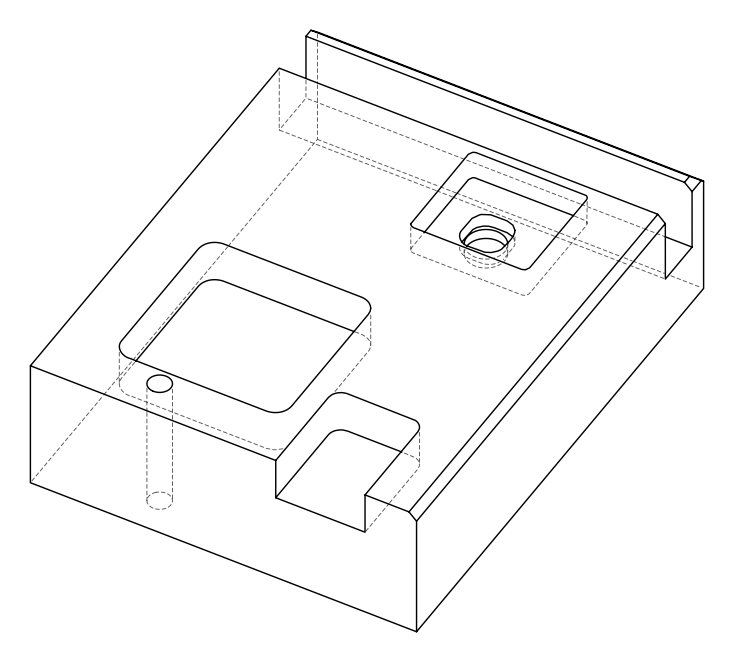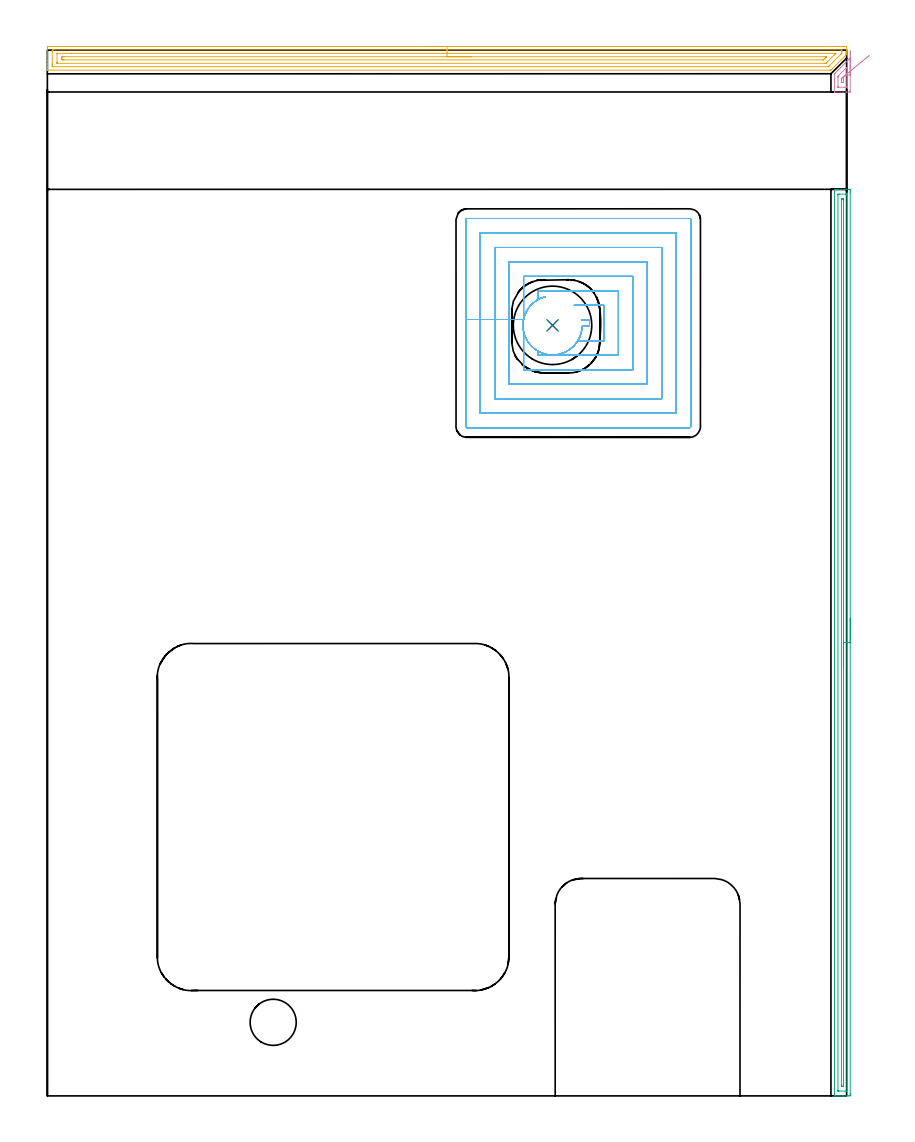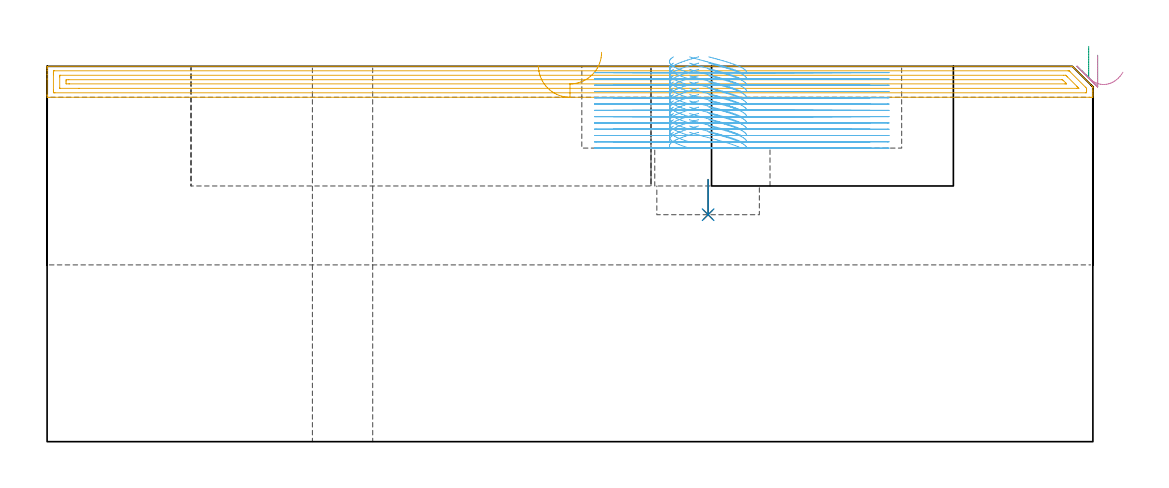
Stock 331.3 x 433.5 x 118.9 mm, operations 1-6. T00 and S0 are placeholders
(PLAN: 14 operations, 9 tool changes, 111.3 min)
(1 INDEXABLE_INSERT_DRILL_BLIND_HOLE_FROM_SOLID | STEP1POCKET | NXT0302_013 | 0.05 min | 16170 mm3)
(2 DRILL_TO_ENLARGE_BLIND_HOLE | STEP1POCKET | UGT0301_382 | 0.05 min | 22789 mm3)
(3 AREA_MILL | FG_CHAMFER_SURFACE | UGT0205_001 | 9.19 min | 8027 mm3)
(4 AREA_MILL_1 | FG_CHAMFER_SURFACE_1 | UGT0205_001 | 0.44 min | 447 mm3)
(5 AREA_MILL_2 | FG_CHAMFER_SURFACE_2 | UGT0205_001 | 10.74 min | 15749 mm3)
(6 MILL_RECTANGULAR_POCKET | POCKET_RECTANGULAR_STRAIGHT | NXT0201_009 | Follow Part, ap 2, ae 75% | 42.73 min | 226584 mm3)
(7 MILL_RECTANGULAR_POCKET_1 | POCKET_RECTANGULAR_STRAIGHT_1 | UGT0201_094 | Follow Part, ap 5, ae 75% | 23.07 min | 787769 mm3)
(8 MILL_RECTANGULAR_POCKET_2 | POCKET_RECTANGULAR_STRAIGHT_2 | UGT0201_094 | Follow Part, ap 5, ae 75% | 0.77 min | 5168 mm3)
(9 MILL_SLOT | SLOT_PARTIAL_RECTANGULAR | UGT0201_094 | Follow Part, ap 5, ae 75% | 11.04 min | 259772 mm3)
(10 MILL_RECTANGULAR_SLOT | SLOT_RECTANGULAR | UGT0201_019 | Follow Part, ap 10, ae 75% | 11.97 min | 839886 mm3)
(11 SPOT_DRILL | STEP1HOLE | NXT0321_9005460120000 | 0.05 min | 143 mm3)
(12 DRILL_BLIND_HOLE_INTO_CENTER | STEP1HOLE | NXT0301_092 | 0.08 min | 2001 mm3)
(13 GUN_DRILL_THROUGH_HOLE | STEP1HOLE | UGT0307_009 | 0.61 min | 11356 mm3)
(14 DRILL_TO_ENLARGE_THROUGH_HOLE | STEP1HOLE | UGT0301_258 | 0.51 min | 20639 mm3)
(TOOL NXT0302_013 | Index. Insert Drill 21mm [880-D2100L25-05] | D21 PA176 FL105 Z2)
(TOOL UGT0301_382 | Twist Drill Flat Bottom 32.5 mm | D32.5 PA180 FL175 Z2)
(TOOL UGT0205_001 | Chamfer Mill 20 x 3 x 45 deg. | D20 FL50 Z2)
(TOOL NXT0201_009 | ENDMILL 8mm [2P460-0800-NA 1630] | D8 FL26 Z6)
(TOOL UGT0201_094 | End mill 20 mm | D20 FL38 Z4)
(TOOL UGT0201_019 | End mill 40 mm | D40 FL63 Z6)
(TOOL NXT0321_9005460120000 | NC Spot Drill, 142deg, 12mm, Carbide, Uncoated | D12 PA142 FL30 Z2)
(TOOL NXT0301_092 | Carbide Drill 12.1mm [860.1-1210-061A1-MM 2214] | D12.1 PA140 FL77 Z2)
(TOOL UGT0307_009 | Gun Drill 12 mm | D12 PA130 FL24 Z1)
(TOOL UGT0301_258 | Twist Drill 19.1 mm | D19.1 PA118 FL140 Z2)
(OP 1 INDEXABLE_INSERT_DRILL_BLIND_HOLE_FROM_SOLID)
G17 G21 G94 G90
T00 M6
G54
G17 G0 G90 X209.4 Y319.4 S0 M3
G43 Z128.9 H1
G94 G81 G98 Z71.9 F250. R83.
G80
M5
M2
(OP 2 DRILL_TO_ENLARGE_BLIND_HOLE)
G17 G21 G94 G90
T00 M6
G54
G17 G0 G90 X209.4 Y319.4 S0 M3
G43 Z128.9 H0
G94 G81 G98 Z71.9 F250. R83.
G80
M5
M2
(OP 3 AREA_MILL)
G17 G21 G94 G90
T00 M6
G54
G17 G0 G90 X332.8 Y197.9 S1061 M3
G43 Z128.9 H0
Z122.4
G94 G1 Y197.862 Z121.528 F250.
Y197.748 Z120.664
Y197.559 Z119.812
Y197.297 Z118.98
Y196.963 Z118.174
Y196.56 Z117.4
Y196.092 Z116.664
Y195.56 Z115.972
Y194.971 Z115.329
Y194.328 Z114.74
Y193.636 Z114.209
Y192.9 Z113.74
Y192.126 Z113.337
Y191.32 Z113.003
Y190.488 Z112.741
Y189.637 Z112.552
Y188.772 Z112.438
Y187.9 Z112.4
Y0.939
X332.799 Y0.626 Z112.401
X332.794 Y0.051 Z112.403
X332.791 Y0.008 Z112.406
X332.222 Y0. Z112.975
X329.55 Z115.645
X328.125 Z117.071
X327.769 Z117.426
X326.763 Z118.437
X326.351 Y0.007 Z118.84
X326.303 Y0.01 Z118.888
X326.3 Y0.179 Z118.9
Y375.621
X326.303 Y375.79 Z118.888
X326.351 Y375.793 Z118.84
X326.763 Y375.8 Z118.437
X327.056 Z118.143
X327.769 Z117.426
X329.016 Z116.181
X330.44 Z114.755
X331.064 Z114.132
X331.955 Z113.242
X332.222 Y375.798 Z112.975
X332.791 Y375.792 Z112.406
X332.794 Y375.749 Z112.404
X332.799 Y375.174 Z112.401
X332.8 Y374.594 Z112.4
Y187.9
X331.386 Z113.814
X331.385 Y2.304 Z113.815
X331.382 Y2.194 Z113.818
X331.376 Y2.01 Z113.824
X331.331 Y2.008 Z113.869
X330.852 Y2.001 Z114.348
X328.181 Y2. Z117.019
X327.769 Y2.002 Z117.431
X327.742 Y2.005 Z117.458
X327.731 Y2.009 Z117.469
X327.721 Y2.032 Z117.479
X327.716 Y2.249 Z117.484
X327.715 Y2.359 Z117.485
Y373.496
X327.718 Y373.606 Z117.482
X327.724 Y373.79 Z117.476
X327.769 Y373.792 Z117.431
X328.248 Y373.799 Z116.952
X330.919 Y373.8 Z114.281
X331.331 Y373.798 Z113.869
X331.358 Y373.795 Z113.842
X331.369 Y373.791 Z113.831
X331.379 Y373.768 Z113.821
X331.384 Y373.551 Z113.816
X331.385 Y373.441 Z113.815
X331.386 Y187.9 Z113.814
X329.971 Z115.229
Y4.096
X329.97 Y4.043 Z115.23
X329.968 Y4.018 Z115.232
X329.966 Y4.012 Z115.234
X329.951 Y4.01 Z115.249
X329.749 Y4.002 Z115.451
X329.55 Z115.65
X329.349 Y4.005 Z115.851
X329.216 Y4.01 Z115.984
X329.135 Y4.019 Z116.065
X329.133 Y4.061 Z116.067
X329.131 Y4.202 Z116.069
X329.129 Y4.624 Z116.071
Y371.704
X329.13 Y371.757 Z116.07
X329.132 Y371.782 Z116.068
X329.134 Y371.788 Z116.066
X329.149 Y371.79 Z116.051
X329.351 Y371.798 Z115.849
X329.55 Z115.65
X329.751 Y371.795 Z115.449
X329.884 Y371.79 Z115.316
X329.965 Y371.782 Z115.235
X329.967 Y371.739 Z115.233
X329.969 Y371.599 Z115.231
X329.971 Y371.176 Z115.229
Y187.9
Y187.028 Z115.267
Y186.164 Z115.38
Y185.312 Z115.569
Y184.48 Z115.832
Y183.674 Z116.165
Y182.9 Z116.568
Y182.164 Z117.037
Y181.472 Z117.568
Y180.829 Z118.157
Y180.24 Z118.801
Y179.709 Z119.493
Y179.24 Z120.229
Y178.837 Z121.002
Y178.503 Z121.808
Y178.241 Z122.64
Y178.052 Z123.492
Y177.938 Z124.357
Y177.9 Z125.229
G0 Z128.9
M5
M2
(OP 4 AREA_MILL_1)
G17 G21 G94 G90
T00 M6
G54
G17 G0 G90 X332.8 Y433.15 S1061 M3
G43 Z128.9 H0
Z122.4
G94 G1 Y433.112 Z121.528 F250.
Y432.998 Z120.664
Y432.809 Z119.812
Y432.547 Z118.98
Y432.213 Z118.174
Y431.81 Z117.4
Y431.342 Z116.664
Y430.81 Z115.972
Y430.221 Z115.329
Y429.578 Z114.74
Y428.886 Z114.209
Y428.15 Z113.74
Y427.376 Z113.337
Y426.57 Z113.003
Y425.738 Z112.741
Y424.886 Z112.552
Y424.022 Z112.438
Y423.15 Z112.4
Y416.852
X332.797 Y416.543 Z112.403
X332.79 Y416.105 Z112.404
X332.668 Y416.102 Z112.526
X332.222 Y416.1 Z112.972
X331.337 Z113.863
X326.308 Z118.892
X326.301 Y416.102 Z118.899
X326.3 Y416.103 Z118.9
Y423.591
X326.304 Y423.695 Z118.889
X326.339 Y423.737 Z118.856
X326.475 Y423.876 Z118.724
X327.625 Y425.025 Z117.574
X327.95 Y425.352 Z117.246
X328.831 Y426.233 Z116.365
X332.222 Y429.623 Z112.975
X332.721 Y430.122 Z112.477
X332.791 Y430.192 Z112.406
X332.797 Y430.136 Z112.402
X332.799 Y430.094 Z112.401
X332.8 Y423.15 Z112.4
X331.386 Z113.814
X331.385 Y418.252 Z113.815
X331.382 Y418.197 Z113.818
X331.376 Y418.11 Z113.824
X331.331 Y418.108 Z113.869
X330.647 Y418.1 Z114.553
X327.976 Z117.224
X327.769 Y418.103 Z117.431
X327.74 Y418.105 Z117.46
X327.727 Y418.109 Z117.473
X327.721 Y418.144 Z117.479
X327.716 Y418.251 Z117.484
X327.715 Y418.305 Z117.485
Y422.296
X327.716 Y422.503 Z117.484
X327.719 Y422.606 Z117.481
X327.721 Y422.653 Z117.479
X327.76 Y422.71 Z117.44
X327.764 Y422.714 Z117.436
X331.307 Y426.257 Z113.893
X331.331 Y426.279 Z113.869
X331.358 Y426.298 Z113.842
X331.38 Y426.309 Z113.82
X331.382 Y426.286 Z113.818
X331.385 Y426.233 Z113.815
X331.386 Y423.15 Z113.814
X329.965 Y422.454 Z115.235
X329.968 Y422.43 Z115.232
X329.97 Y422.395 Z115.23
X329.972 Y421.829 Z115.228
X329.971 Y421.412 Z115.229
Y420.948
X329.969 Y420.534 Z115.231
X329.964 Y420.124 Z115.236
X329.55 Y420.102 Z115.65
X329.515 Y420.101 Z115.685
X329.143 Y420.11 Z116.057
X329.135 Y420.227 Z116.065
X329.132 Y420.481 Z116.068
X329.13 Y420.948 Z116.07
Y421.363
X329.134 Y421.596 Z116.066
X329.135 Y421.621 Z116.065
X329.151 Y421.641 Z116.049
X329.197 Y421.693 Z116.003
X329.328 Y421.829 Z115.872
X329.438 Y421.939 Z115.762
X329.55 Y422.051 Z115.65
X329.884 Y422.38 Z115.316
X329.949 Y422.441 Z115.251
X329.965 Y422.454 Z115.235
X330.516 Y422.906 Z114.732
X331.099 Y423.384 Z114.293
X331.709 Y423.884 Z113.921
X332.342 Y424.403 Z113.62
X332.993 Y424.937 Z113.391
X333.657 Y425.482 Z113.236
X334.329 Y426.032 Z113.157
X335.004 Y426.586 Z113.154
X335.676 Y427.137 Z113.227
X336.341 Y427.682 Z113.375
X336.993 Y428.217 Z113.598
X337.628 Y428.737 Z113.893
X338.24 Y429.24 Z114.259
X338.825 Y429.72 Z114.692
X339.379 Y430.174 Z115.19
X339.898 Y430.599 Z115.748
X340.377 Y430.992 Z116.363
X340.812 Y431.349 Z117.029
G0 Z128.9
M5
M2
(OP 5 AREA_MILL_2)
G17 G21 G94 G90
T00 M6
G54
G17 G0 G90 X155.65 Y435. S1061 M3
G43 Z128.9 H0
Z119.1
G94 G1 X155.688 Z118.229 F250.
X155.802 Z117.364
X155.991 Z116.512
X156.253 Z115.68
X156.587 Z114.874
X156.99 Z114.1
X157.458 Z113.364
X157.99 Z112.672
X158.579 Z112.029
X159.222 Z111.44
X159.914 Z110.909
X160.65 Z110.44
X161.424 Z110.037
X162.23 Z109.703
X163.062 Z109.441
X163.913 Z109.252
X164.778 Z109.138
X165.65 Z109.1
X330.18
X330.667 Y434.999 Z109.101
X331.149 Y434.994 Z109.102
X331.291 Y434.99 Z109.105
X331.3 Y434.518 Z109.576
Y434.001 Z110.096
Y433.634 Z110.461
Y433.117 Z110.979
Y432.751 Z111.344
Y431.867 Z112.23
X331.298 Y431.709 Z112.389
X331.264 Y431.664 Z112.436
X330.965 Y431.364 Z112.733
X325.301 Y425.701 Z118.399
X324.885 Y425.286 Z118.812
X324.801 Y425.206 Z118.892
X324.406 Y425.2 Z118.9
X0.185
X0.008 Y425.203 Z118.888
X0. Y425.217 Z118.874
Y425.6 Z118.5
Y425.833 Z118.267
Y426.566 Z117.53
Y427.816 Z116.281
Y429.216 Z114.879
Y434.26 Z109.838
X0.003 Y434.518 Z109.579
X0.009 Y434.992 Z109.106
X0.15 Y434.995 Z109.103
X0.633 Y435. Z109.1
X165.65
Y433.586 Z110.514
X328.929 Y433.585 Z110.515
X329.272 Y433.579 Z110.521
X329.29 Y433.467 Z110.633
X329.297 Y433.221 Z110.879
X329.299 Y432.751 Z111.349
Y432.335 Z111.765
X329.294 Y432.218 Z111.882
X329.29 Y432.161 Z111.939
X329.259 Y432.121 Z111.979
X329.016 Y431.867 Z112.233
X328.948 Y431.798 Z112.302
X324.059 Y426.909 Z117.191
X323.876 Y426.728 Z117.372
X323.807 Y426.663 Z117.437
X323.768 Y426.629 Z117.471
X323.722 Y426.621 Z117.479
X323.512 Y426.615 Z117.485
X323.462
X2.372
X2.028 Y426.621 Z117.479
X2.01 Y426.733 Z117.367
X2.003 Y426.979 Z117.121
X2.001 Y427.449 Z116.651
X2. Y427.866 Z116.234
X2.001 Y432.751 Z111.349
X2.002 Y433.165 Z110.935
X2.01 Y433.577 Z110.523
X2.422 Y433.585 Z110.515
X2.471
X165.65 Y433.586 Z110.514
Y432.171 Z111.929
X326.195
X326.783 Y432.17 Z111.93
X326.814 Y432.168 Z111.932
X326.832 Y432.166 Z111.934
X326.821 Y432.132 Z111.968
X326.564 Y431.867 Z112.233
X326.382 Y431.682 Z112.418
X326.195 Y431.494 Z112.606
X323.271 Y428.57 Z115.53
X323.033 Y428.333 Z115.767
X322.825 Y428.128 Z115.972
X322.752 Y428.06 Z116.04
X322.727 Y428.038 Z116.062
X322.693 Y428.035 Z116.065
X322.618 Y428.032 Z116.068
X322.031 Y428.029 Z116.071
X4.21
X4.108 Y428.031 Z116.069
X4.027 Y428.034 Z116.066
X4.01 Y428.035 Z116.065
X4.006 Y428.066 Z116.034
X4.003 Y428.125 Z115.975
X4.001 Y428.333 Z115.767
X4. Y428.54 Z115.56
X4.001 Y432.074 Z112.026
X4.007 Y432.144 Z111.956
X4.01 Y432.164 Z111.936
X4.02 Y432.166 Z111.934
X4.057 Y432.169 Z111.931
X4.21 Y432.17 Z111.93
X10.122 Y432.171 Z111.929
X165.65
Y430.757 Z113.343
X322.433
X322.618 Y430.756 Z113.344
X322.85 Y430.754 Z113.346
X322.966 Y430.751 Z113.349
X322.922 Y430.683 Z113.417
X322.743 Y430.497 Z113.603
X322.618 Y430.367 Z113.733
X322.039 Y429.789 Z114.311
X321.723 Y429.477 Z114.623
X321.689 Y429.45 Z114.65
X321.665 Y429.447 Z114.653
X321.609 Y429.445 Z114.655
X321.494 Y429.443 Z114.657
X6.894
X6.664 Y429.444 Z114.656
X6.135 Y429.448 Z114.652
X6.014 Y429.45 Z114.65
X6.009 Y429.659 Z114.441
X6. Y430.099 Z114.001
X6.01 Y430.541 Z113.559
X6.016 Y430.75 Z113.35
X6.232 Y430.753 Z113.347
X6.894 Y430.757 Z113.343
X7.123
X165.65
X166.522 Z113.381
X167.386 Z113.495
X168.238 Z113.683
X169.07 Z113.946
X169.876 Z114.28
X170.65 Z114.682
X171.386 Z115.151
X172.078 Z115.682
X172.721 Z116.272
X173.31 Z116.915
X173.841 Z117.607
X174.31 Z118.343
X174.713 Z119.117
X175.047 Z119.923
X175.309 Z120.755
X175.498 Z121.606
X175.612 Z122.471
X175.65 Z123.343
G0 Z128.9
M5
M2
(OP 6 MILL_RECTANGULAR_POCKET)
G17 G21 G94 G90
T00 M6
G54
G17 G0 G90 X209.611 Y307.153 S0 M3
G43 Z128.9 H1
Z121.9
G94 G1 X210.038 Y307.158 Z121.786 F250.
X210.978 Y307.244 Z121.533
X211.909 Y307.401 Z121.28
X212.39 Y307.522 Z121.147
X212.87 Y307.643 Z121.014
X214.14 Y308.096 Z120.653
X215.352 Y308.685 Z120.292
X216.493 Y309.404 Z119.93
X217.547 Y310.244 Z119.569
X218.503 Y311.195 Z119.208
X219.349 Y312.245 Z118.847
X220.075 Y313.381 Z118.485
X220.671 Y314.59 Z118.124
X221.132 Y315.858 Z117.763
X221.45 Y317.168 Z117.402
X221.623 Y318.505 Z117.04
X221.639 Y319. Z116.908
X224.7 F500.
Y321.7
X221.429
G0 X203.535 Y308.66 Z121.9
G1 X204.106 Y308.345 Z121.725 F250.
X205.393 Y307.816 Z121.352
X206.732 Y307.436 Z120.979
X208.106 Y307.211 Z120.606
X208.6 Y307.178 Z120.474
X209.094 Y307.146 Z120.341
X210.038 Y307.158 Z120.088
X210.978 Y307.244 Z119.835
X211.909 Y307.401 Z119.582
X212.39 Y307.522 Z119.449
X212.87 Y307.643 Z119.317
X214.015 Y308.044 Z118.991
X215.115 Y308.557 Z118.666
X216.159 Y309.176 Z118.341
X217.137 Y309.895 Z118.016
X218.039 Y310.707 Z117.691
X218.856 Y311.604 Z117.365
X219.58 Y312.578 Z117.04
X219.839 Y313. Z116.908
X230.7 F500.
Y327.7
X218.407
G0 X198.438 Y324.856 Z121.9
G1 X198.04 Y324.005 Z121.648 F250.
X197.618 Y322.783 Z121.302
X197.327 Y321.523 Z120.955
X197.171 Y320.24 Z120.609
X197.15 Y318.947 Z120.263
X197.266 Y317.659 Z119.916
X197.517 Y316.391 Z119.57
X197.657 Y315.916 Z119.437
X197.798 Y315.442 Z119.304
X198.244 Y314.32 Z118.981
X198.798 Y313.248 Z118.657
X199.455 Y312.235 Z118.334
X200.208 Y311.291 Z118.011
X201.05 Y310.427 Z117.687
X201.973 Y309.649 Z117.364
X202.968 Y308.966 Z117.04
X203.4 Y308.723 Z116.908
Y307. F500.
X236.7
Y333.7
X203.4
Y330.078
G0 X206.345 Y331.271 Z121.9
G1 X206.334 Y331.268 Z121.897 F250.
X205.01 Y330.845 Z121.524
X204.555 Y330.65 Z121.392
X204.101 Y330.454 Z121.259
X202.95 Y329.824 Z120.908
X201.873 Y329.075 Z120.556
X200.882 Y328.215 Z120.204
X199.988 Y327.254 Z119.853
X199.203 Y326.203 Z119.501
X198.534 Y325.074 Z119.15
X197.99 Y323.88 Z118.798
X197.577 Y322.635 Z118.447
X197.298 Y321.352 Z118.095
X197.159 Y320.048 Z117.743
X197.16 Y318.736 Z117.392
X197.301 Y317.431 Z117.04
X197.4 Y316.946 Z116.908
Y301. F500.
X242.7
Y339.7
X197.4
Y321.852
X191.4
Y295.
X248.7
Y345.7
X191.4
Y321.852
X185.4
Y289.
X254.7
Y351.7
X185.4
Y321.852
X179.4
Y283.
X260.7
Y357.7
X179.4
Y321.852
X173.4
Y277.5
G3 X173.9 Y277. R0.5
G1 X266.2
G3 X266.7 Y277.5 R0.5
G1 Y363.2
G3 X266.2 Y363.7 R0.5
G1 X173.9
G3 X173.4 Y363.2 R0.5
G1 Y321.852
Y320.852
G0 X209.61 Y307.16 Z119.908
G1 X210.56 Y307.197 Z119.653 F250.
X211.909 Y307.401 Z119.287
X212.39 Y307.522 Z119.155
X212.87 Y307.643 Z119.022
X214.14 Y308.096 Z118.661
X215.352 Y308.685 Z118.299
X216.493 Y309.404 Z117.938
X217.547 Y310.244 Z117.577
X218.503 Y311.195 Z117.216
X219.349 Y312.245 Z116.854
X220.075 Y313.381 Z116.493
X220.671 Y314.59 Z116.132
X221.132 Y315.858 Z115.771
X221.45 Y317.168 Z115.409
X221.623 Y318.505 Z115.048
X221.639 Y319. Z114.915
X224.7 F500.
Y321.7
X221.429
G0 X203.533 Y308.658 Z119.908
G1 X203.934 Y308.429 Z119.784 F250.
X205.188 Y307.889 Z119.418
X206.493 Y307.492 Z119.052
X207.835 Y307.242 Z118.687
X209.196 Y307.144 Z118.321
X210.56 Y307.197 Z117.955
X211.909 Y307.401 Z117.59
X212.39 Y307.522 Z117.457
X212.87 Y307.643 Z117.324
X214.015 Y308.044 Z116.999
X215.115 Y308.557 Z116.674
X216.159 Y309.176 Z116.349
X217.137 Y309.895 Z116.024
X218.039 Y310.707 Z115.698
X218.856 Y311.604 Z115.373
X219.58 Y312.578 Z115.048
X219.839 Y313. Z114.915
X230.7 F500.
Y327.7
X218.407
G0 X198.438 Y324.856 Z119.908
G1 X198.04 Y324.005 Z119.656 F250.
X197.618 Y322.783 Z119.309
X197.327 Y321.523 Z118.963
X197.171 Y320.24 Z118.617
X197.15 Y318.947 Z118.27
X197.266 Y317.659 Z117.924
X197.517 Y316.391 Z117.577
X197.657 Y315.916 Z117.445
X197.798 Y315.442 Z117.312
X198.244 Y314.32 Z116.989
X198.798 Y313.248 Z116.665
X199.455 Y312.235 Z116.342
X200.208 Y311.291 Z116.018
X201.05 Y310.427 Z115.695
X201.973 Y309.649 Z115.371
X202.968 Y308.966 Z115.048
X203.4 Y308.723 Z114.915
Y307. F500.
X236.7
Y333.7
X203.4
Y330.078
G0 X206.345 Y331.271 Z119.908
G1 X206.334 Y331.268 Z119.905 F250.
X205.01 Y330.845 Z119.532
X204.555 Y330.65 Z119.399
X204.101 Y330.454 Z119.267
X202.95 Y329.824 Z118.915
X201.873 Y329.075 Z118.564
X200.882 Y328.215 Z118.212
X199.988 Y327.254 Z117.861
X199.203 Y326.203 Z117.509
X198.534 Y325.074 Z117.157
X197.99 Y323.88 Z116.806
X197.577 Y322.635 Z116.454
X197.298 Y321.352 Z116.103
X197.159 Y320.048 Z115.751
X197.16 Y318.736 Z115.4
X197.301 Y317.431 Z115.048
X197.4 Y316.946 Z114.915
Y301. F500.
X242.7
Y339.7
X197.4
Y321.852
X191.4
Y295.
X248.7
Y345.7
X191.4
Y321.852
X185.4
Y289.
X254.7
Y351.7
X185.4
Y321.852
X179.4
Y283.
X260.7
Y357.7
X179.4
Y321.852
X173.4
Y277.5
G3 X173.9 Y277. R0.5
G1 X266.2
G3 X266.7 Y277.5 R0.5
G1 Y363.2
G3 X266.2 Y363.7 R0.5
G1 X173.9
G3 X173.4 Y363.2 R0.5
G1 Y321.852
Y320.852
G0 X209.61 Y307.16 Z117.915
G1 X210.56 Y307.197 Z117.661 F250.
X211.909 Y307.401 Z117.295
X212.39 Y307.522 Z117.162
X212.87 Y307.643 Z117.03
X214.14 Y308.096 Z116.668
X215.352 Y308.685 Z116.307
X216.493 Y309.404 Z115.946
X217.547 Y310.244 Z115.585
X218.503 Y311.195 Z115.223
X219.349 Y312.245 Z114.862
X220.075 Y313.381 Z114.501
X220.671 Y314.59 Z114.139
X221.132 Y315.858 Z113.778
X221.45 Y317.168 Z113.417
X221.623 Y318.505 Z113.056
X221.639 Y319. Z112.923
X224.7 F500.
Y321.7
X221.429
G0 X203.533 Y308.658 Z117.915
G1 X203.934 Y308.429 Z117.792 F250.
X205.188 Y307.889 Z117.426
X206.493 Y307.492 Z117.06
X207.835 Y307.242 Z116.694
X209.196 Y307.144 Z116.329
X210.56 Y307.197 Z115.963
X211.909 Y307.401 Z115.597
X212.39 Y307.522 Z115.465
X212.87 Y307.643 Z115.332
X214.015 Y308.044 Z115.007
X215.115 Y308.557 Z114.682
X216.159 Y309.176 Z114.356
X217.137 Y309.895 Z114.031
X218.039 Y310.707 Z113.706
X218.856 Y311.604 Z113.381
X219.58 Y312.578 Z113.056
X219.839 Y313. Z112.923
X230.7 F500.
Y327.7
X218.407
G0 X198.438 Y324.856 Z117.915
G1 X198.04 Y324.005 Z117.664 F250.
X197.618 Y322.783 Z117.317
X197.327 Y321.523 Z116.971
X197.171 Y320.24 Z116.624
X197.15 Y318.947 Z116.278
X197.266 Y317.659 Z115.932
X197.517 Y316.391 Z115.585
X197.657 Y315.916 Z115.452
X197.798 Y315.442 Z115.32
X198.244 Y314.32 Z114.996
X198.798 Y313.248 Z114.673
X199.455 Y312.235 Z114.349
X200.208 Y311.291 Z114.026
X201.05 Y310.427 Z113.703
X201.973 Y309.649 Z113.379
X202.968 Y308.966 Z113.056
X203.4 Y308.723 Z112.923
Y307. F500.
X236.7
Y333.7
X203.4
Y330.078
G0 X206.345 Y331.271 Z117.915
G1 X206.334 Y331.268 Z117.912 F250.
X205.01 Y330.845 Z117.54
X204.555 Y330.65 Z117.407
X204.101 Y330.454 Z117.274
X202.95 Y329.824 Z116.923
X201.873 Y329.075 Z116.571
X200.882 Y328.215 Z116.22
X199.988 Y327.254 Z115.868
X199.203 Y326.203 Z115.517
X198.534 Y325.074 Z115.165
X197.99 Y323.88 Z114.814
X197.577 Y322.635 Z114.462
X197.298 Y321.352 Z114.11
X197.159 Y320.048 Z113.759
X197.16 Y318.736 Z113.407
X197.301 Y317.431 Z113.056
X197.4 Y316.946 Z112.923
Y301. F500.
X242.7
Y339.7
X197.4
Y321.852
X191.4
Y295.
X248.7
Y345.7
X191.4
Y321.852
X185.4
Y289.
X254.7
Y351.7
X185.4
Y321.852
X179.4
Y283.
X260.7
Y357.7
X179.4
Y321.852
X173.4
Y277.5
G3 X173.9 Y277. R0.5
G1 X266.2
G3 X266.7 Y277.5 R0.5
G1 Y363.2
G3 X266.2 Y363.7 R0.5
G1 X173.9
G3 X173.4 Y363.2 R0.5
G1 Y321.852
Y320.852
G0 X209.608 Y307.16 Z115.923
G1 X210.55 Y307.196 Z115.671 F250.
X211.898 Y307.399 Z115.305
X212.379 Y307.519 Z115.172
X212.859 Y307.64 Z115.04
X214.13 Y308.093 Z114.678
X215.343 Y308.682 Z114.317
X216.485 Y309.401 Z113.955
X217.54 Y310.241 Z113.594
X218.498 Y311.192 Z113.232
X219.344 Y312.242 Z112.871
X220.071 Y313.379 Z112.509
X220.668 Y314.588 Z112.148
X221.129 Y315.856 Z111.786
X221.448 Y317.167 Z111.425
X221.621 Y318.505 Z111.063
X221.637 Y319. Z110.931
X224.7 F500.
Y321.7
X221.428
G0 X203.53 Y308.66 Z115.923
G1 X203.929 Y308.433 Z115.8 F250.
X205.181 Y307.892 Z115.435
X206.486 Y307.495 Z115.069
X207.827 Y307.244 Z114.704
X209.187 Y307.144 Z114.338
X210.55 Y307.196 Z113.973
X211.898 Y307.399 Z113.607
X212.379 Y307.519 Z113.475
X212.859 Y307.64 Z113.342
X214.006 Y308.041 Z113.017
X215.107 Y308.554 Z112.691
X216.152 Y309.173 Z112.365
X217.131 Y309.892 Z112.04
X218.034 Y310.705 Z111.714
X218.852 Y311.603 Z111.389
X219.578 Y312.578 Z111.063
X219.836 Y313. Z110.931
X230.7 F500.
Y327.7
X218.407
G0 X198.428 Y324.862 Z115.923
G1 X197.94 Y323.751 Z115.598 F250.
X197.557 Y322.564 Z115.264
X197.297 Y321.344 Z114.93
X197.162 Y320.104 Z114.595
X197.154 Y318.856 Z114.261
X197.272 Y317.614 Z113.927
X197.517 Y316.391 Z113.592
X197.657 Y315.916 Z113.46
X197.798 Y315.442 Z113.327
X198.244 Y314.32 Z113.004
X198.798 Y313.248 Z112.68
X199.455 Y312.235 Z112.357
X200.208 Y311.292 Z112.034
X201.05 Y310.428 Z111.71
X201.973 Y309.65 Z111.387
X202.968 Y308.967 Z111.063
X203.4 Y308.724 Z110.931
Y307. F500.
X236.7
Y333.7
X203.4
Y330.078
G0 X206.345 Y331.267 Z115.923
G1 X205.152 Y330.898 Z115.588 F250.
X203.938 Y330.374 Z115.234
X203.504 Y330.136 Z115.101
X203.07 Y329.897 Z114.969
X202.101 Y329.248 Z114.656
X201.198 Y328.509 Z114.343
X200.369 Y327.688 Z114.031
X199.622 Y326.792 Z113.718
X199.339 Y326.385 Z113.585
X199.057 Y325.979 Z113.453
X198.43 Y324.87 Z113.111
X197.922 Y323.702 Z112.77
X197.537 Y322.487 Z112.429
X197.281 Y321.239 Z112.087
X197.155 Y319.971 Z111.746
X197.162 Y318.697 Z111.405
X197.301 Y317.431 Z111.063
X197.4 Y316.946 Z110.931
Y301. F500.
X242.7
Y339.7
X197.4
Y321.852
X191.4
Y295.
X248.7
Y345.7
X191.4
Y321.852
X185.4
Y289.
X254.7
Y351.7
X185.4
Y321.852
X179.4
Y283.
X260.7
Y357.7
X179.4
Y321.852
X173.4
Y277.5
G3 X173.9 Y277. R0.5
G1 X266.2
G3 X266.7 Y277.5 R0.5
G1 Y363.2
G3 X266.2 Y363.7 R0.5
G1 X173.9
G3 X173.4 Y363.2 R0.5
G1 Y321.852
Y320.852
G0 X209.608 Y307.16 Z113.931
G1 X210.55 Y307.196 Z113.678 F250.
X211.898 Y307.399 Z113.313
X212.379 Y307.519 Z113.18
X212.859 Y307.64 Z113.047
X214.13 Y308.093 Z112.686
X215.343 Y308.682 Z112.324
X216.485 Y309.401 Z111.963
X217.54 Y310.241 Z111.601
X218.498 Y311.192 Z111.24
X219.344 Y312.242 Z110.879
X220.071 Y313.379 Z110.517
X220.668 Y314.588 Z110.156
X221.129 Y315.856 Z109.794
X221.448 Y317.167 Z109.433
X221.621 Y318.505 Z109.071
X221.637 Y319. Z108.938
X224.7 F500.
Y321.7
X221.428
G0 X203.53 Y308.66 Z113.931
G1 X203.929 Y308.433 Z113.808 F250.
X205.181 Y307.892 Z113.442
X206.486 Y307.495 Z113.077
X207.827 Y307.244 Z112.711
X209.187 Y307.144 Z112.346
X210.55 Y307.196 Z111.981
X211.898 Y307.399 Z111.615
X212.379 Y307.519 Z111.482
X212.859 Y307.64 Z111.35
X214.006 Y308.041 Z111.024
X215.107 Y308.554 Z110.699
X216.152 Y309.173 Z110.373
X217.131 Y309.892 Z110.048
X218.034 Y310.705 Z109.722
X218.852 Y311.603 Z109.397
X219.578 Y312.578 Z109.071
X219.836 Y313. Z108.938
X230.7 F500.
Y327.7
X218.407
G0 X198.428 Y324.862 Z113.931
G1 X197.938 Y323.746 Z113.604 F250.
X197.556 Y322.559 Z113.27
X197.297 Y321.34 Z112.936
X197.162 Y320.101 Z112.602
X197.154 Y318.854 Z112.268
X197.273 Y317.614 Z111.934
X197.517 Y316.391 Z111.6
X197.657 Y315.916 Z111.468
X197.798 Y315.442 Z111.335
X198.244 Y314.32 Z111.011
X198.798 Y313.248 Z110.688
X199.455 Y312.235 Z110.365
X200.208 Y311.292 Z110.041
X201.05 Y310.428 Z109.718
X201.973 Y309.65 Z109.394
X202.968 Y308.967 Z109.071
X203.4 Y308.724 Z108.938
Y307. F500.
X236.7
Y333.7
X203.4
Y330.078
G0 X206.348 Y331.26 Z113.931
G1 X205.355 Y330.971 Z113.654 F250.
X204.15 Y330.477 Z113.305
X203.711 Y330.247 Z113.172
X203.273 Y330.017 Z113.039
X202.242 Y329.351 Z112.71
X201.283 Y328.585 Z112.382
X200.405 Y327.727 Z112.053
X199.617 Y326.786 Z111.724
X199.335 Y326.379 Z111.591
X199.053 Y325.972 Z111.458
X198.427 Y324.864 Z111.117
X197.92 Y323.696 Z110.776
X197.536 Y322.483 Z110.435
X197.28 Y321.236 Z110.094
X197.155 Y319.969 Z109.753
X197.162 Y318.696 Z109.412
X197.301 Y317.431 Z109.071
X197.4 Y316.946 Z108.938
Y301. F500.
X242.7
Y339.7
X197.4
Y321.852
X191.4
Y295.
X248.7
Y345.7
X191.4
Y321.852
X185.4
Y289.
X254.7
Y351.7
X185.4
Y321.852
X179.4
Y283.
X260.7
Y357.7
X179.4
Y321.852
X173.4
Y277.5
G3 X173.9 Y277. R0.5
G1 X266.2
G3 X266.7 Y277.5 R0.5
G1 Y363.2
G3 X266.2 Y363.7 R0.5
G1 X173.9
G3 X173.4 Y363.2 R0.5
G1 Y321.852
Y320.852
G0 X209.61 Y307.16 Z111.938
G1 X210.56 Y307.197 Z111.684 F250.
X211.909 Y307.401 Z111.318
X212.39 Y307.522 Z111.185
X212.87 Y307.643 Z111.053
X214.14 Y308.096 Z110.691
X215.352 Y308.685 Z110.33
X216.493 Y309.404 Z109.969
X217.547 Y310.244 Z109.608
X218.503 Y311.195 Z109.246
X219.349 Y312.245 Z108.885
X220.075 Y313.381 Z108.524
X220.671 Y314.59 Z108.163
X221.132 Y315.858 Z107.801
X221.45 Y317.168 Z107.44
X221.623 Y318.505 Z107.079
X221.639 Y319. Z106.946
X224.7 F500.
Y321.7
X221.429
G0 X203.533 Y308.658 Z111.938
G1 X203.934 Y308.429 Z111.815 F250.
X205.188 Y307.889 Z111.449
X206.493 Y307.492 Z111.083
X207.835 Y307.242 Z110.718
X209.196 Y307.144 Z110.352
X210.56 Y307.197 Z109.986
X211.909 Y307.401 Z109.62
X212.39 Y307.522 Z109.488
X212.87 Y307.643 Z109.355
X214.015 Y308.044 Z109.03
X215.115 Y308.557 Z108.705
X216.159 Y309.176 Z108.38
X217.137 Y309.895 Z108.054
X218.039 Y310.707 Z107.729
X218.856 Y311.604 Z107.404
X219.58 Y312.578 Z107.079
X219.839 Y313. Z106.946
X230.7 F500.
Y327.7
X218.407
G0 X198.427 Y324.861 Z111.938
G1 X197.935 Y323.737 Z111.61 F250.
X197.554 Y322.552 Z111.276
X197.296 Y321.334 Z110.943
X197.162 Y320.096 Z110.609
X197.154 Y318.851 Z110.275
X197.273 Y317.612 Z109.942
X197.517 Y316.391 Z109.608
X197.657 Y315.916 Z109.476
X197.798 Y315.442 Z109.343
X198.244 Y314.32 Z109.019
X198.798 Y313.248 Z108.696
X199.455 Y312.235 Z108.373
X200.208 Y311.291 Z108.049
X201.05 Y310.427 Z107.726
X201.973 Y309.649 Z107.402
X202.968 Y308.966 Z107.079
X203.4 Y308.723 Z106.946
Y307. F500.
X236.7
Y333.7
X203.4
Y330.078
G0 X206.345 Y331.268 Z111.938
G1 X206.284 Y331.255 Z111.922 F250.
X205.008 Y330.844 Z111.563
X204.554 Y330.649 Z111.43
X204.099 Y330.453 Z111.297
X203.068 Y329.896 Z110.983
X202.096 Y329.244 Z110.67
X201.189 Y328.502 Z110.356
X200.358 Y327.677 Z110.042
X199.61 Y326.776 Z109.728
X199.328 Y326.369 Z109.596
X199.046 Y325.962 Z109.463
X198.422 Y324.854 Z109.122
X197.917 Y323.688 Z108.782
X197.534 Y322.476 Z108.441
X197.279 Y321.231 Z108.101
X197.155 Y319.966 Z107.76
X197.162 Y318.695 Z107.419
X197.301 Y317.431 Z107.079
X197.4 Y316.946 Z106.946
Y301. F500.
X242.7
Y339.7
X197.4
Y321.852
X191.4
Y295.
X248.7
Y345.7
X191.4
Y321.852
X185.4
Y289.
X254.7
Y351.7
X185.4
Y321.852
X179.4
Y283.
X260.7
Y357.7
X179.4
Y321.852
X173.4
Y277.5
G3 X173.9 Y277. R0.5
G1 X266.2
G3 X266.7 Y277.5 R0.5
G1 Y363.2
G3 X266.2 Y363.7 R0.5
G1 X173.9
G3 X173.4 Y363.2 R0.5
G1 Y321.852
Y320.852
G0 X209.61 Y307.16 Z109.946
G1 X210.56 Y307.197 Z109.691 F250.
X211.909 Y307.401 Z109.326
X212.39 Y307.522 Z109.193
X212.87 Y307.643 Z109.06
X214.14 Y308.096 Z108.699
X215.352 Y308.685 Z108.338
X216.493 Y309.404 Z107.977
X217.547 Y310.244 Z107.615
X218.503 Y311.195 Z107.254
X219.349 Y312.245 Z106.893
X220.075 Y313.381 Z106.532
X220.671 Y314.59 Z106.17
X221.132 Y315.858 Z105.809
X221.45 Y317.168 Z105.448
X221.623 Y318.505 Z105.086
X221.639 Y319. Z104.954
X224.7 F500.
Y321.7
X221.429
G0 X203.533 Y308.658 Z109.946
G1 X203.934 Y308.429 Z109.822 F250.
X205.188 Y307.889 Z109.457
X206.493 Y307.492 Z109.091
X207.835 Y307.242 Z108.725
X209.196 Y307.144 Z108.36
X210.56 Y307.197 Z107.994
X211.909 Y307.401 Z107.628
X212.39 Y307.522 Z107.496
X212.87 Y307.643 Z107.363
X214.015 Y308.044 Z107.038
X215.115 Y308.557 Z106.712
X216.159 Y309.176 Z106.387
X217.137 Y309.895 Z106.062
X218.039 Y310.707 Z105.737
X218.856 Y311.604 Z105.412
X219.58 Y312.578 Z105.086
X219.839 Y313. Z104.954
X230.7 F500.
Y327.7
X218.407
G0 X198.438 Y324.856 Z109.946
G1 X198.04 Y324.005 Z109.694 F250.
X197.618 Y322.783 Z109.348
X197.327 Y321.523 Z109.002
X197.171 Y320.24 Z108.655
X197.15 Y318.947 Z108.309
X197.266 Y317.659 Z107.962
X197.517 Y316.391 Z107.616
X197.657 Y315.916 Z107.483
X197.798 Y315.442 Z107.351
X198.244 Y314.32 Z107.027
X198.798 Y313.248 Z106.704
X199.455 Y312.235 Z106.38
X200.208 Y311.291 Z106.057
X201.05 Y310.427 Z105.733
X201.973 Y309.649 Z105.41
X202.968 Y308.966 Z105.086
X203.4 Y308.723 Z104.954
Y307. F500.
X236.7
Y333.7
X203.4
Y330.078
G0 X206.345 Y331.271 Z109.946
G1 X206.334 Y331.268 Z109.943 F250.
X205.01 Y330.845 Z109.571
X204.555 Y330.65 Z109.438
X204.101 Y330.454 Z109.305
X202.95 Y329.824 Z108.954
X201.873 Y329.075 Z108.602
X200.882 Y328.215 Z108.251
X199.988 Y327.254 Z107.899
X199.203 Y326.203 Z107.547
X198.534 Y325.074 Z107.196
X197.99 Y323.88 Z106.844
X197.577 Y322.635 Z106.493
X197.298 Y321.352 Z106.141
X197.159 Y320.048 Z105.79
X197.16 Y318.736 Z105.438
X197.301 Y317.431 Z105.086
X197.4 Y316.946 Z104.954
Y301. F500.
X242.7
Y339.7
X197.4
Y321.852
X191.4
Y295.
X248.7
Y345.7
X191.4
Y321.852
X185.4
Y289.
X254.7
Y351.7
X185.4
Y321.852
X179.4
Y283.
X260.7
Y357.7
X179.4
Y321.852
X173.4
Y277.5
G3 X173.9 Y277. R0.5
G1 X266.2
G3 X266.7 Y277.5 R0.5
G1 Y363.2
G3 X266.2 Y363.7 R0.5
G1 X173.9
G3 X173.4 Y363.2 R0.5
G1 Y321.852
Y320.852
G0 X209.61 Y307.16 Z107.954
G1 X210.56 Y307.197 Z107.699 F250.
X211.909 Y307.401 Z107.333
X212.39 Y307.522 Z107.201
X212.87 Y307.643 Z107.068
X214.14 Y308.096 Z106.707
X215.352 Y308.685 Z106.346
X216.493 Y309.404 Z105.984
X217.547 Y310.244 Z105.623
X218.503 Y311.195 Z105.262
X219.349 Y312.245 Z104.901
X220.075 Y313.381 Z104.539
X220.671 Y314.59 Z104.178
X221.132 Y315.858 Z103.817
X221.45 Y317.168 Z103.455
X221.623 Y318.505 Z103.094
X221.639 Y319. Z102.962
X224.7 F500.
Y321.7
X221.429
G0 X203.533 Y308.658 Z107.954
G1 X203.934 Y308.429 Z107.83 F250.
X205.188 Y307.889 Z107.464
X206.493 Y307.492 Z107.099
X207.835 Y307.242 Z106.733
X209.196 Y307.144 Z106.367
X210.56 Y307.197 Z106.002
X211.909 Y307.401 Z105.636
X212.39 Y307.522 Z105.503
X212.87 Y307.643 Z105.371
X214.015 Y308.044 Z105.045
X215.115 Y308.557 Z104.72
X216.159 Y309.176 Z104.395
X217.137 Y309.895 Z104.07
X218.039 Y310.707 Z103.745
X218.856 Y311.604 Z103.419
X219.58 Y312.578 Z103.094
X219.839 Y313. Z102.962
X230.7 F500.
Y327.7
X218.407
G0 X198.438 Y324.856 Z107.954
G1 X198.04 Y324.005 Z107.702 F250.
X197.618 Y322.783 Z107.356
X197.327 Y321.523 Z107.009
X197.171 Y320.24 Z106.663
X197.15 Y318.947 Z106.316
X197.266 Y317.659 Z105.97
X197.517 Y316.391 Z105.624
X197.657 Y315.916 Z105.491
X197.798 Y315.442 Z105.358
X198.244 Y314.32 Z105.035
X198.798 Y313.248 Z104.711
X199.455 Y312.235 Z104.388
X200.208 Y311.291 Z104.065
X201.05 Y310.427 Z103.741
X201.973 Y309.649 Z103.418
X202.968 Y308.966 Z103.094
X203.4 Y308.723 Z102.962
Y307. F500.
X236.7
Y333.7
X203.4
Y330.078
G0 X206.345 Y331.271 Z107.954
G1 X206.334 Y331.268 Z107.951 F250.
X205.01 Y330.845 Z107.578
X204.555 Y330.65 Z107.446
X204.101 Y330.454 Z107.313
X202.95 Y329.824 Z106.961
X201.873 Y329.075 Z106.61
X200.882 Y328.215 Z106.258
X199.988 Y327.254 Z105.907
X199.203 Y326.203 Z105.555
X198.534 Y325.074 Z105.204
X197.99 Y323.88 Z104.852
X197.577 Y322.635 Z104.5
X197.298 Y321.352 Z104.149
X197.159 Y320.048 Z103.797
X197.16 Y318.736 Z103.446
X197.301 Y317.431 Z103.094
X197.4 Y316.946 Z102.962
Y301. F500.
X242.7
Y339.7
X197.4
Y321.852
X191.4
Y295.
X248.7
Y345.7
X191.4
Y321.852
X185.4
Y289.
X254.7
Y351.7
X185.4
Y321.852
X179.4
Y283.
X260.7
Y357.7
X179.4
Y321.852
X173.4
Y277.5
G3 X173.9 Y277. R0.5
G1 X266.2
G3 X266.7 Y277.5 R0.5
G1 Y363.2
G3 X266.2 Y363.7 R0.5
G1 X173.9
G3 X173.4 Y363.2 R0.5
G1 Y321.852
Y320.852
G0 X209.61 Y307.16 Z105.962
G1 X210.56 Y307.197 Z105.707 F250.
X211.909 Y307.401 Z105.341
X212.39 Y307.522 Z105.209
X212.87 Y307.643 Z105.076
X214.14 Y308.096 Z104.715
X215.352 Y308.685 Z104.353
X216.493 Y309.404 Z103.992
X217.547 Y310.244 Z103.631
X218.503 Y311.195 Z103.269
X219.349 Y312.245 Z102.908
X220.075 Y313.381 Z102.547
X220.671 Y314.59 Z102.186
X221.132 Y315.858 Z101.824
X221.45 Y317.168 Z101.463
X221.623 Y318.505 Z101.102
X221.639 Y319. Z100.969
X224.7 F500.
Y321.7
X221.429
G0 X203.533 Y308.658 Z105.962
G1 X203.934 Y308.429 Z105.838 F250.
X205.188 Y307.889 Z105.472
X206.493 Y307.492 Z105.106
X207.835 Y307.242 Z104.741
X209.196 Y307.144 Z104.375
X210.56 Y307.197 Z104.009
X211.909 Y307.401 Z103.644
X212.39 Y307.522 Z103.511
X212.87 Y307.643 Z103.378
X214.015 Y308.044 Z103.053
X215.115 Y308.557 Z102.728
X216.159 Y309.176 Z102.403
X217.137 Y309.895 Z102.077
X218.039 Y310.707 Z101.752
X218.856 Y311.604 Z101.427
X219.58 Y312.578 Z101.102
X219.839 Y313. Z100.969
X230.7 F500.
Y327.7
X218.407
G0 X198.438 Y324.856 Z105.962
G1 X198.04 Y324.005 Z105.71 F250.
X197.618 Y322.783 Z105.363
X197.327 Y321.523 Z105.017
X197.171 Y320.24 Z104.671
X197.15 Y318.947 Z104.324
X197.266 Y317.659 Z103.978
X197.517 Y316.391 Z103.631
X197.657 Y315.916 Z103.499
X197.798 Y315.442 Z103.366
X198.244 Y314.32 Z103.043
X198.798 Y313.248 Z102.719
X199.455 Y312.235 Z102.396
X200.208 Y311.291 Z102.072
X201.05 Y310.427 Z101.749
X201.973 Y309.649 Z101.425
X202.968 Y308.966 Z101.102
X203.4 Y308.723 Z100.969
Y307. F500.
X236.7
Y333.7
X203.4
Y330.078
G0 X206.345 Y331.271 Z105.962
G1 X206.334 Y331.268 Z105.958 F250.
X205.01 Y330.845 Z105.586
X204.555 Y330.65 Z105.453
X204.101 Y330.454 Z105.321
X202.95 Y329.824 Z104.969
X201.873 Y329.075 Z104.618
X200.882 Y328.215 Z104.266
X199.988 Y327.254 Z103.914
X199.203 Y326.203 Z103.563
X198.534 Y325.074 Z103.211
X197.99 Y323.88 Z102.86
X197.577 Y322.635 Z102.508
X197.298 Y321.352 Z102.157
X197.159 Y320.048 Z101.805
X197.16 Y318.736 Z101.453
X197.301 Y317.431 Z101.102
X197.4 Y316.946 Z100.969
Y301. F500.
X242.7
Y339.7
X197.4
Y321.852
X191.4
Y295.
X248.7
Y345.7
X191.4
Y321.852
X185.4
Y289.
X254.7
Y351.7
X185.4
Y321.852
X179.4
Y283.
X260.7
Y357.7
X179.4
Y321.852
X173.4
Y277.5
G3 X173.9 Y277. R0.5
G1 X266.2
G3 X266.7 Y277.5 R0.5
G1 Y363.2
G3 X266.2 Y363.7 R0.5
G1 X173.9
G3 X173.4 Y363.2 R0.5
G1 Y321.852
Y320.852
G0 X209.604 Y307.163 Z103.969
G1 X210.209 Y307.171 Z103.807 F250.
X211.547 Y307.335 Z103.446
X212.86 Y307.645 Z103.084
X214.13 Y308.097 Z102.723
X215.343 Y308.687 Z102.362
X216.484 Y309.405 Z102.
X217.54 Y310.245 Z101.639
X218.496 Y311.195 Z101.278
X219.343 Y312.245 Z100.916
X220.07 Y313.381 Z100.555
X220.667 Y314.59 Z100.194
X221.128 Y315.857 Z99.832
X221.447 Y317.168 Z99.471
X221.62 Y318.505 Z99.11
X221.636 Y319. Z98.977
X224.7 F500.
Y321.7
X221.427
G0 X203.518 Y308.648 Z103.969
G1 X204.43 Y308.195 Z103.696 F250.
X205.545 Y307.764 Z103.376
X206.696 Y307.444 Z103.056
X207.874 Y307.238 Z102.736
X208.367 Y307.196 Z102.603
X208.86 Y307.155 Z102.47
X210.254 Y307.174 Z102.097
X211.636 Y307.351 Z101.723
X212.989 Y307.684 Z101.35
X214.296 Y308.168 Z100.977
X215.539 Y308.798 Z100.603
X216.703 Y309.564 Z100.23
X217.773 Y310.457 Z99.856
X218.734 Y311.466 Z99.483
X219.575 Y312.578 Z99.11
X219.834 Y313. Z98.977
X230.7 F500.
Y327.7
X218.407
G0 X198.439 Y324.856 Z103.969
G1 X198.04 Y324.005 Z103.717 F250.
X197.618 Y322.783 Z103.371
X197.327 Y321.523 Z103.024
X197.171 Y320.24 Z102.678
X197.15 Y318.947 Z102.332
X197.266 Y317.659 Z101.985
X197.517 Y316.391 Z101.639
X197.657 Y315.916 Z101.506
X197.799 Y315.442 Z101.373
X198.245 Y314.32 Z101.05
X198.799 Y313.248 Z100.727
X199.455 Y312.235 Z100.403
X200.209 Y311.292 Z100.08
X201.051 Y310.427 Z99.756
X201.973 Y309.65 Z99.433
X202.968 Y308.966 Z99.11
X203.4 Y308.723 Z98.977
Y307. F500.
X236.7
Y333.7
X203.4
Y330.078
G0 X206.345 Y331.271 Z103.969
G1 X206.334 Y331.268 Z103.966 F250.
X205.01 Y330.845 Z103.594
X204.555 Y330.65 Z103.461
X204.101 Y330.454 Z103.328
X202.95 Y329.824 Z102.977
X201.873 Y329.075 Z102.625
X200.882 Y328.215 Z102.274
X199.988 Y327.254 Z101.922
X199.203 Y326.203 Z101.571
X198.534 Y325.074 Z101.219
X197.99 Y323.88 Z100.867
X197.577 Y322.635 Z100.516
X197.298 Y321.352 Z100.164
X197.159 Y320.048 Z99.813
X197.16 Y318.736 Z99.461
X197.301 Y317.431 Z99.11
X197.4 Y316.946 Z98.977
Y301. F500.
X242.7
Y339.7
X197.4
Y321.852
X191.4
Y295.
X248.7
Y345.7
X191.4
Y321.852
X185.4
Y289.
X254.7
Y351.7
X185.4
Y321.852
X179.4
Y283.
X260.7
Y357.7
X179.4
Y321.852
X173.4
Y277.5
G3 X173.9 Y277. R0.5
G1 X266.2
G3 X266.7 Y277.5 R0.5
G1 Y363.2
G3 X266.2 Y363.7 R0.5
G1 X173.9
G3 X173.4 Y363.2 R0.5
G1 Y321.852
Y320.852
G0 X209.604 Y307.15 Z101.977
G1 X210.808 Y307.226 Z101.654 F250.
X212.092 Y307.445 Z101.305
X213.345 Y307.799 Z100.956
X214.554 Y308.284 Z100.607
X215.704 Y308.895 Z100.258
X216.783 Y309.624 Z99.909
X217.779 Y310.463 Z99.56
X218.68 Y311.403 Z99.211
X219.477 Y312.434 Z98.862
X220.159 Y313.543 Z98.513
X220.721 Y314.718 Z98.164
X221.154 Y315.946 Z97.815
X221.455 Y317.213 Z97.466
X221.62 Y318.505 Z97.117
X221.636 Y319. Z96.985
X224.7 F500.
Y321.7
X221.427
G0 X203.519 Y308.65 Z101.977
G1 X203.569 Y308.62 Z101.961 F250.
X204.742 Y308.063 Z101.613
X205.967 Y307.634 Z101.266
X207.231 Y307.337 Z100.918
X208.518 Y307.175 Z100.57
X209.013 Y307.159 Z100.437
X209.508 Y307.144 Z100.305
X210.827 Y307.228 Z99.95
X212.129 Y307.454 Z99.596
X213.4 Y307.818 Z99.242
X214.624 Y308.317 Z98.888
X215.787 Y308.945 Z98.534
X216.875 Y309.694 Z98.18
X217.877 Y310.557 Z97.826
X218.781 Y311.521 Z97.471
X219.575 Y312.578 Z97.117
X219.834 Y313. Z96.985
X230.7 F500.
Y327.7
X218.407
G0 X198.428 Y324.861 Z101.977
G1 X197.942 Y323.754 Z101.653 F250.
X197.558 Y322.566 Z101.319
X197.297 Y321.346 Z100.984
X197.162 Y320.105 Z100.65
X197.154 Y318.857 Z100.315
X197.272 Y317.615 Z99.981
X197.517 Y316.391 Z99.647
X197.657 Y315.916 Z99.514
X197.799 Y315.442 Z99.381
X198.186 Y314.45 Z99.096
X198.658 Y313.496 Z98.811
X199.211 Y312.587 Z98.526
X199.841 Y311.729 Z98.24
X200.166 Y311.355 Z98.108
X200.492 Y310.982 Z97.975
X201.258 Y310.239 Z97.689
X202.085 Y309.566 Z97.403
X202.968 Y308.967 Z97.117
X203.4 Y308.724 Z96.985
Y307. F500.
X236.7
Y333.7
X203.4
Y330.078
G0 X206.345 Y331.266 Z101.977
G1 X206.248 Y331.246 Z101.95 F250.
X204.977 Y330.832 Z101.592
X203.76 Y330.283 Z101.234
X203.33 Y330.038 Z101.102
X202.9 Y329.793 Z100.969
X201.982 Y329.158 Z100.67
X201.125 Y328.443 Z100.371
X200.337 Y327.654 Z100.072
X199.624 Y326.795 Z99.773
X199.342 Y326.389 Z99.641
X199.059 Y325.982 Z99.508
X198.432 Y324.873 Z99.166
X197.923 Y323.704 Z98.825
X197.538 Y322.489 Z98.483
X197.281 Y321.241 Z98.142
X197.155 Y319.973 Z97.8
X197.162 Y318.698 Z97.459
X197.301 Y317.431 Z97.117
X197.4 Y316.946 Z96.985
Y301. F500.
X242.7
Y339.7
X197.4
Y321.852
X191.4
Y295.
X248.7
Y345.7
X191.4
Y321.852
X185.4
Y289.
X254.7
Y351.7
X185.4
Y321.852
X179.4
Y283.
X260.7
Y357.7
X179.4
Y321.852
X173.4
Y277.5
G3 X173.9 Y277. R0.5
G1 X266.2
G3 X266.7 Y277.5 R0.5
G1 Y363.2
G3 X266.2 Y363.7 R0.5
G1 X173.9
G3 X173.4 Y363.2 R0.5
G1 Y321.852
Y320.852
G0 X209.61 Y307.161 Z99.985
G1 X210.548 Y307.196 Z99.733 F250.
X211.897 Y307.399 Z99.368
X212.377 Y307.519 Z99.235
X212.796 Y307.624 Z99.119
X213.206 Y307.758 Z99.004
X213.676 Y307.912 Z98.871
X214.956 Y308.474 Z98.496
X216.164 Y309.179 Z98.122
X217.283 Y310.016 Z97.747
X218.3 Y310.975 Z97.373
X219.202 Y312.044 Z96.998
X219.976 Y313.208 Z96.623
X220.612 Y314.453 Z96.249
X221.102 Y315.762 Z95.874
X221.441 Y317.119 Z95.5
X221.623 Y318.505 Z95.125
X221.639 Y319. Z94.992
X224.7 F500.
Y321.7
X221.429
G0 X203.532 Y308.659 Z99.985
G1 X203.929 Y308.433 Z99.862 F250.
X205.181 Y307.893 Z99.497
X206.485 Y307.495 Z99.132
X207.826 Y307.245 Z98.766
X209.186 Y307.145 Z98.401
X210.548 Y307.196 Z98.035
X211.897 Y307.399 Z97.67
X212.377 Y307.519 Z97.537
X212.796 Y307.624 Z97.422
X213.206 Y307.758 Z97.306
X213.676 Y307.912 Z97.173
X214.845 Y308.419 Z96.832
X215.956 Y309.044 Z96.491
X216.995 Y309.781 Z96.149
X217.952 Y310.622 Z95.808
X218.817 Y311.557 Z95.466
X219.58 Y312.578 Z95.125
X219.839 Y313. Z94.992
X230.7 F500.
Y327.7
X218.407
G0 X198.428 Y324.862 Z99.985
G1 X197.938 Y323.745 Z99.658 F250.
X197.556 Y322.559 Z99.324
X197.296 Y321.34 Z98.99
X197.162 Y320.101 Z98.656
X197.154 Y318.854 Z98.322
X197.273 Y317.613 Z97.988
X197.517 Y316.391 Z97.654
X197.657 Y315.916 Z97.521
X197.798 Y315.442 Z97.389
X198.244 Y314.32 Z97.065
X198.798 Y313.248 Z96.742
X199.455 Y312.236 Z96.419
X200.208 Y311.292 Z96.095
X201.05 Y310.428 Z95.772
X201.973 Y309.65 Z95.448
X202.968 Y308.967 Z95.125
X203.4 Y308.724 Z94.992
Y307. F500.
X236.7
Y333.7
X203.4
Y330.078
G0 X206.346 Y331.266 Z99.985
G1 X205.182 Y330.909 Z99.658 F250.
X203.969 Y330.389 Z99.305
X203.535 Y330.152 Z99.172
X203.1 Y329.915 Z99.04
X202.12 Y329.262 Z98.724
X201.207 Y328.518 Z98.409
X200.37 Y327.69 Z98.093
X199.617 Y326.785 Z97.777
X199.335 Y326.378 Z97.645
X199.052 Y325.972 Z97.512
X198.427 Y324.863 Z97.171
X197.92 Y323.696 Z96.83
X197.536 Y322.482 Z96.489
X197.28 Y321.236 Z96.148
X197.155 Y319.969 Z95.807
X197.162 Y318.696 Z95.466
X197.301 Y317.431 Z95.125
X197.4 Y316.946 Z94.992
Y301. F500.
X242.7
Y339.7
X197.4
Y321.852
X191.4
Y295.
X248.7
Y345.7
X191.4
Y321.852
X185.4
Y289.
X254.7
Y351.7
X185.4
Y321.852
X179.4
Y283.
X260.7
Y357.7
X179.4
Y321.852
X173.4
Y277.5
G3 X173.9 Y277. R0.5
G1 X266.2
G3 X266.7 Y277.5 R0.5
G1 Y363.2
G3 X266.2 Y363.7 R0.5
G1 X173.9
G3 X173.4 Y363.2 R0.5
G1 Y321.852
Y320.852
G0 X209.61 Y307.16 Z97.992
G1 X210.56 Y307.197 Z97.738 F250.
X211.909 Y307.401 Z97.372
X212.39 Y307.522 Z97.239
X212.87 Y307.643 Z97.107
X214.14 Y308.096 Z96.745
X215.352 Y308.685 Z96.384
X216.493 Y309.404 Z96.023
X217.547 Y310.244 Z95.662
X218.503 Y311.195 Z95.3
X219.349 Y312.245 Z94.939
X220.075 Y313.381 Z94.578
X220.671 Y314.59 Z94.216
X221.132 Y315.858 Z93.855
X221.45 Y317.168 Z93.494
X221.623 Y318.505 Z93.133
X221.639 Y319. Z93.
X224.7 F500.
Y321.7
X221.429
G0 X203.533 Y308.658 Z97.992
G1 X203.934 Y308.429 Z97.869 F250.
X205.188 Y307.889 Z97.503
X206.493 Y307.492 Z97.137
X207.835 Y307.242 Z96.771
X209.196 Y307.144 Z96.406
X210.56 Y307.197 Z96.04
X211.909 Y307.401 Z95.674
X212.39 Y307.522 Z95.542
X212.87 Y307.643 Z95.409
X214.015 Y308.044 Z95.084
X215.115 Y308.557 Z94.759
X216.159 Y309.176 Z94.433
X217.137 Y309.895 Z94.108
X218.039 Y310.707 Z93.783
X218.856 Y311.604 Z93.458
X219.58 Y312.578 Z93.133
X219.839 Y313. Z93.
X230.7 F500.
Y327.7
X218.407
G0 X198.427 Y324.861 Z97.992
G1 X197.937 Y323.742 Z97.665 F250.
X197.555 Y322.556 Z97.331
X197.296 Y321.337 Z96.997
X197.162 Y320.099 Z96.664
X197.154 Y318.853 Z96.33
X197.273 Y317.613 Z95.996
X197.517 Y316.391 Z95.662
X197.657 Y315.916 Z95.529
X197.798 Y315.442 Z95.397
X198.244 Y314.32 Z95.073
X198.798 Y313.248 Z94.75
X199.455 Y312.235 Z94.426
X200.208 Y311.291 Z94.103
X201.05 Y310.427 Z93.78
X201.973 Y309.649 Z93.456
X202.968 Y308.966 Z93.133
X203.4 Y308.723 Z93.
Y307. F500.
X236.7
Y333.7
X203.4
Y330.078
G0 X206.345 Y331.268 Z97.992
G1 X206.277 Y331.254 Z97.974 F250.
X205.008 Y330.844 Z97.617
X204.554 Y330.649 Z97.484
X204.099 Y330.453 Z97.351
X203.069 Y329.897 Z97.038
X202.098 Y329.246 Z96.724
X201.193 Y328.505 Z96.411
X200.362 Y327.681 Z96.097
X199.614 Y326.781 Z95.784
X199.332 Y326.375 Z95.651
X199.05 Y325.968 Z95.519
X198.425 Y324.86 Z95.178
X197.918 Y323.693 Z94.837
X197.535 Y322.48 Z94.496
X197.28 Y321.234 Z94.155
X197.155 Y319.968 Z93.814
X197.162 Y318.696 Z93.474
X197.301 Y317.431 Z93.133
X197.4 Y316.946 Z93.
Y301. F500.
X242.7
Y339.7
X197.4
Y321.852
X191.4
Y295.
X248.7
Y345.7
X191.4
Y321.852
X185.4
Y289.
X254.7
Y351.7
X185.4
Y321.852
X179.4
Y283.
X260.7
Y357.7
X179.4
Y321.852
X173.4
Y277.5
G3 X173.9 Y277. R0.5
G1 X266.2
G3 X266.7 Y277.5 R0.5
G1 Y363.2
G3 X266.2 Y363.7 R0.5
G1 X173.9
G3 X173.4 Y363.2 R0.5
G1 Y321.852
Y320.852
G0 Z128.9
M5
M2
